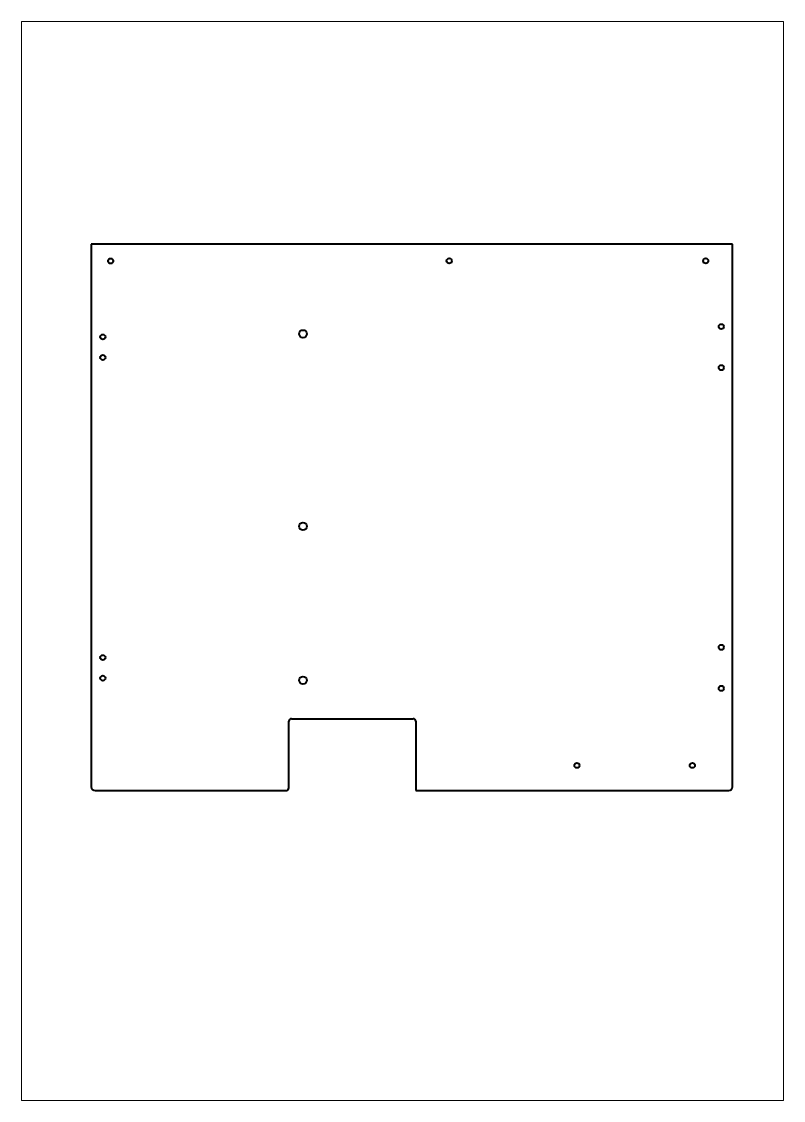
# Paper-space layout 'Sheet' of a CAD drawing. Header units: millimetres. Extents: x 0 to 594, y 0 to 841.
# The model-space entities are those that its viewports show. They can reach past a viewport. Long polylines and large blocks are cut down to what shows.
import ezdxf

# ---------------------------------------------------------------- set-up
doc = ezdxf.new("R2010")
doc.units = ezdxf.units.MM
doc.layers.add('Geometries', color=7, linetype='Continuous')

msp = doc.modelspace()

# ---------------------------------------------------------------- linework, layer by layer
at = {"layer": 'Geometries', "linetype": 'Continuous', "lineweight": 40}
for p, q in [((54.39, 667.56), (54.39, 244.56)), ((554.39, 667.56), (54.39, 667.56)), ((554.39, 244.56), (554.39, 667.56)), ((208.39, 243.56), (208.39, 295.56)), ((210.39, 297.56), (305.39, 297.56)), ((307.39, 295.56), (307.39, 241.56)), ((57.39, 241.56), (206.39, 241.56)), ((307.39, 241.56), (551.39, 241.56))]:
    msp.add_line(p, q, dxfattribs=at)
for centre, radius in [((69.48, 654.36), 2), ((333.42, 654.47), 2), ((533.45, 654.47), 2), ((63.35, 595.17), 2), ((219.41, 597.56), 3), ((545.52, 603.22), 2), ((63.35, 579.17), 2), ((545.52, 571.22), 2), ((219.41, 447.56), 3), ((545.52, 353.22), 2), ((63.35, 345.17), 2), ((63.35, 329.17), 2), ((219.41, 327.56), 3), ((545.52, 321.22), 2), ((432.99, 261.18), 2), ((522.99, 261.18), 2)]:
    msp.add_circle(centre, radius, dxfattribs=at)
for centre, radius, start, end in [((210.39, 295.56), 2, 90, 180), ((305.39, 295.56), 2, 0, 89.99995), ((57.39, 244.56), 3, 180, 270), ((551.39, 244.56), 3, 270, 0), ((206.39, 243.56), 2, 270.00005, 0)]:
    msp.add_arc(centre, radius, start, end, dxfattribs=at)

psp = doc.layouts.new('Sheet')

# ---------------------------------------------------------------- viewports
at = {"layer": '0'}
psp.add_viewport(center=(297, 420.5), size=(594, 841), view_center_point=(297, 420.5), view_height=841, dxfattribs=at)

doc.saveas('drawing.dxf')
